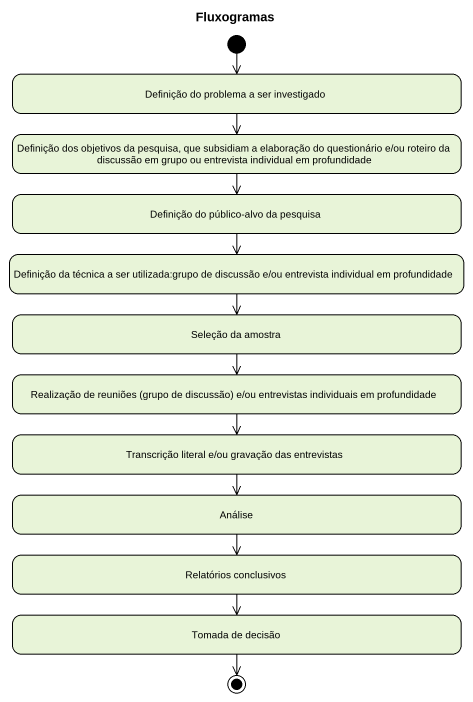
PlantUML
@startuml
title Fluxogramas
hide empty description
state "Definição do problema a ser investigado" as Definição_do_problema_a_ser
state "Definição dos objetivos da pesquisa, que subsidiam a elaboração do questionário e/ou roteiro da discussão em grupo ou entrevista individual em profundidade" as Definição_dos_objetivos_da
state "Definição do público-alvo da pesquisa" as Definição_do_público_alvo
state "Definição da técnica a ser utilizada:grupo de discussão e/ou entrevista individual em profundidade" as Definição_da_técnica_a_ser
state "Seleção da amostra" as Seleção_da_amostra
state "Realização de reuniões (grupo de discussão) e/ou entrevistas individuais em profundidade" as Realização_de_reuniões
state "Transcrição literal e/ou gravação das entrevistas" as Transcrição_literal_e_ou
state Análise
state "Relatórios conclusivos" as Relatórios_conclusivos
state "Tomada de decisão" as Tomada_de_decisão
[*] --> Definição_do_problema_a_ser
Definição_do_problema_a_ser --> Definição_dos_objetivos_da
Definição_dos_objetivos_da --> Definição_do_público_alvo
Definição_do_público_alvo --> Definição_da_técnica_a_ser
Definição_da_técnica_a_ser --> Seleção_da_amostra
Seleção_da_amostra --> Realização_de_reuniões
Realização_de_reuniões --> Transcrição_literal_e_ou
Transcrição_literal_e_ou --> Análise
Análise --> Relatórios_conclusivos
Relatórios_conclusivos --> Tomada_de_decisão
Tomada_de_decisão --> [*]
@enduml
